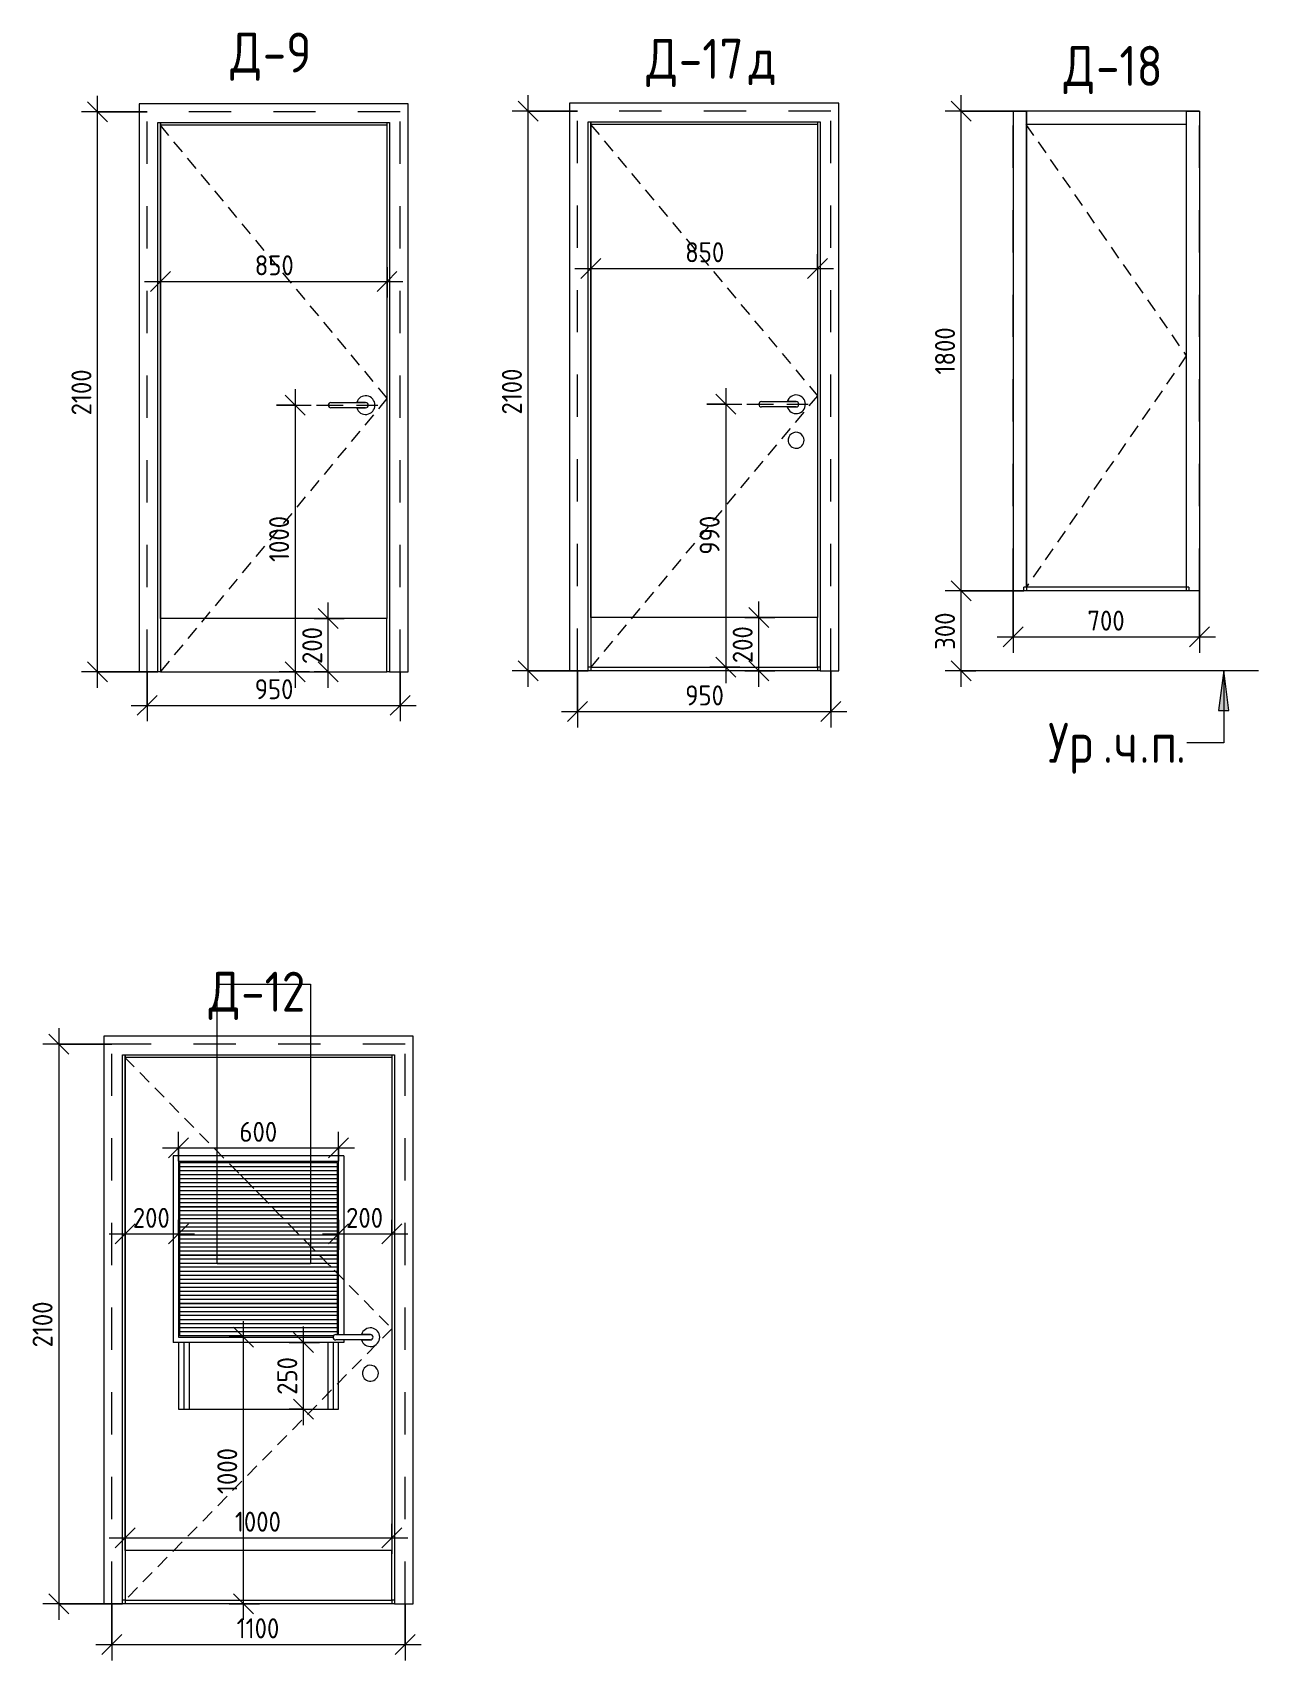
# Model space of a CAD drawing. Header units: millimetres. Extents: x 1724 to 30795, y -433 to 12638.
# Drawn here: x 8458 to 13057, y 6530 to 12637 of the extents above; entities that cross this region are included whole.
import ezdxf

# ---------------------------------------------------------------- set-up
doc = ezdxf.new("R2010")
doc.units = ezdxf.units.MM
for name, pattern in [('200_ШТРИХ__ш1_п0_6_', [80, 50, -30]), ('ADSK_Штрих_ш2 п1', [150, 100, -50]), ('Штрих', [317.5, 158.75, -158.75])]:
    doc.linetypes.add(name, pattern=pattern)
for name, color, linetype, lineweight in [('A-ANNO-DIMS', 7, 'Continuous', 9), ('A-ANNO-DIMS-50', 7, 'Continuous', 9), ('A-DETL', 7, 'Continuous', 9), ('A-DETL-1', 7, 'ADSK_Штрих_ш2 п1', 9), ('A-DOOR', 7, 'Continuous', 9), ('A-DOOR-1', 7, 'Штрих', 9), ('A-DOOR-2', 7, '200_ШТРИХ__ш1_п0_6_', 9), ('A-DOOR-FRAM', 7, 'Continuous', 9), ('G-ANNO-TEXT', 7, 'Continuous', 9)]:
    doc.layers.add(name, color=color, linetype=linetype, lineweight=lineweight)
doc.layers.add('A-DOOR-GLAZ', color=7, linetype='Continuous', lineweight=9, true_color=0x8080ff)
doc.styles.add('GOST Common_1', font='GOST_Common.ttf', dxfattribs={"width": 0.9, "height": 150})
doc.styles.add('ISOCPEUR_1', font='isocpeur.ttf', dxfattribs={"width": 0.9, "height": 75})
doc.dimstyles.new('ISO-1_5', dxfattribs={"dimscale": 304.8, "dimtxt": 74.698588, "dimasz": 0.246063, "dimexe": 0.19685, "dimexo": 0, "dimgap": 0, "dimtad": 1, "dimdec": 0, "dimrnd": 10, "dimzin": 0, "dimdsep": 46, "dimtxsty": 'ISOCPEUR_1', "dimblk1": 'OBLIQUE', "dimblk2": 'OBLIQUE', "dimsah": 1, "dimcen": 0.09, "dimdle": 0.19685, "dimazin": 0, "dimtfac": 1, "dimtdec": 4, "dimtix": 1, "dimtmove": 0, "dimatfit": 3, "dimfxl": 1, "dimtvp": 1, "dimtolj": 1, "dimtzin": 0, "dimarcsym": 2})

# ---------------------------------------------------------------- blocks, each defined once
blk = doc.blocks.new('Family - ___-31886270-_Двери_ 1 этаж 12-23')
at = {"layer": 'A-DOOR'}
for p, q in [((763.7, 12292.5), (163.7, 12292.5)), ((163.7, 10556.5), (163.7, 12292.5)), ((763.7, 12292.5), (763.7, 10556.5)), ((763.7, 10556.5), (163.7, 10556.5))]:
    blk.add_line(p, q, dxfattribs=at)
at = {"layer": 'A-DOOR-1'}
for p, q in [((813.7, 12342.5), (113.7, 12342.5)), ((113.7, 10542.5), (113.7, 12342.5)), ((813.7, 12342.5), (113.7, 12342.5)), ((113.7, 10542.5), (113.7, 12342.5)), ((813.7, 10542.5), (813.7, 12342.5)), ((813.7, 10542.5), (813.7, 12342.5))]:
    blk.add_line(p, q, dxfattribs=at)
at = {"layer": 'A-DOOR-2'}
for p, q in [((162.4, 12292.5), (763.7, 11424.5)), ((763.7, 11424.5), (163.7, 10556.5))]:
    blk.add_line(p, q, dxfattribs=at)
at = {"layer": 'A-DOOR-FRAM'}
for p, q in [((113.7, 12342.5), (163.7, 12342.5)), ((113.7, 12342.5), (113.7, 10542.5)), ((163.7, 12292.5), (163.7, 12342.5)), ((763.7, 12342.5), (163.7, 12342.5)), ((163.7, 12342.5), (163.7, 10542.5)), ((763.7, 12342.5), (763.7, 12292.5)), ((763.7, 12342.5), (813.7, 12342.5)), ((763.7, 12342.5), (763.7, 10542.5)), ((813.7, 12342.5), (813.7, 10542.5)), ((763.7, 12292.5), (163.7, 12292.5)), ((163.7, 10542.5), (113.7, 10542.5)), ((153.7, 10542.5), (153.7, 10556.5)), ((773.7, 10556.5), (153.7, 10556.5)), ((773.7, 10542.5), (153.7, 10542.5)), ((813.7, 10542.5), (763.7, 10542.5)), ((773.7, 10556.5), (773.7, 10542.5))]:
    blk.add_line(p, q, dxfattribs=at)
blk = doc.blocks.new('Family - ___-32116452-_Двери_ 1 этаж 12-23')
at = {"layer": 'A-DOOR'}
for p, q in [((-2216.9, 8792.5), (-3216.9, 8792.5)), ((-3216.9, 6942.5), (-3216.9, 8792.5)), ((-2216.9, 8792.5), (-2216.9, 6942.5)), ((-2396.9, 8422.5), (-3036.9, 8422.5)), ((-3036.9, 8422.5), (-3036.9, 7722.5)), ((-3016.9, 8402.5), (-3016.9, 7742.5)), ((-3016.9, 8402.5), (-2416.9, 8402.5)), ((-3011.9, 8397.5), (-2421.9, 8397.5)), ((-3011.9, 7747.5), (-3011.9, 8397.5)), ((-3011.9, 8383.3), (-2421.9, 8383.3)), ((-2421.9, 8381.9), (-3011.9, 8381.9)), ((-2421.9, 8367.3), (-3011.9, 8367.3)), ((-2814.4, 8381.9), (-2800, 8367.3)), ((-2421.9, 8397.5), (-2421.9, 7752.5)), ((-2416.9, 7752.5), (-2416.9, 8402.5)), ((-2396.9, 8422.5), (-2396.9, 7752.5)), ((-3011.9, 8353.1), (-2421.9, 8353.1)), ((-2421.9, 8351.7), (-3011.9, 8351.7)), ((-2421.9, 8337.1), (-3011.9, 8337.1)), ((-3011.9, 8322.9), (-2421.9, 8322.9)), ((-2421.9, 8321.5), (-3011.9, 8321.5)), ((-2421.9, 8306.8), (-3011.9, 8306.8)), ((-2784.7, 8351.7), (-2770.3, 8337.1)), ((-2755, 8321.5), (-2740.6, 8306.8)), ((-3011.9, 8292.7), (-2421.9, 8292.7)), ((-2421.9, 8291.3), (-3011.9, 8291.3)), ((-2421.9, 8276.6), (-3011.9, 8276.6)), ((-3011.9, 8262.5), (-2421.9, 8262.5)), ((-2421.9, 8261.1), (-3011.9, 8261.1)), ((-2421.9, 8246.4), (-3011.9, 8246.4)), ((-2725.3, 8291.3), (-2710.9, 8276.6)), ((-2695.5, 8261.1), (-2681.1, 8246.4)), ((-3011.9, 8232.3), (-2421.9, 8232.3)), ((-2421.9, 8230.9), (-3011.9, 8230.9)), ((-2421.9, 8216.2), (-3011.9, 8216.2)), ((-3011.9, 8202.1), (-2421.9, 8202.1)), ((-2421.9, 8200.7), (-3011.9, 8200.7)), ((-2421.9, 8186), (-3011.9, 8186)), ((-2665.8, 8230.9), (-2651.4, 8216.2)), ((-2636.1, 8200.7), (-2621.7, 8186)), ((-3011.9, 8171.9), (-2421.9, 8171.9)), ((-2421.9, 8170.4), (-3011.9, 8170.4)), ((-2421.9, 8155.8), (-3011.9, 8155.8)), ((-3011.9, 8141.6), (-2421.9, 8141.6)), ((-2421.9, 8140.2), (-3011.9, 8140.2)), ((-2421.9, 8125.6), (-3011.9, 8125.6)), ((-2606.4, 8170.4), (-2592, 8155.8)), ((-2576.7, 8140.2), (-2562.3, 8125.6)), ((-3011.9, 8111.4), (-2421.9, 8111.4)), ((-2421.9, 8110), (-3011.9, 8110)), ((-2421.9, 8095.4), (-3011.9, 8095.4)), ((-3011.9, 8081.2), (-2421.9, 8081.2)), ((-2421.9, 8079.8), (-3011.9, 8079.8)), ((-2421.9, 8065.2), (-3011.9, 8065.2)), ((-2547, 8110), (-2532.5, 8095.4)), ((-2517.2, 8079.8), (-2502.8, 8065.2)), ((-3011.9, 8051), (-2421.9, 8051)), ((-2421.9, 8049.6), (-3011.9, 8049.6)), ((-2421.9, 8034.9), (-3011.9, 8034.9)), ((-3011.9, 8020.8), (-2421.9, 8020.8)), ((-2421.9, 8019.4), (-3011.9, 8019.4)), ((-2421.9, 8004.7), (-3011.9, 8004.7)), ((-2487.5, 8049.6), (-2473.1, 8034.9)), ((-2457.8, 8019.4), (-2443.4, 8004.7)), ((-3011.9, 7990.6), (-2421.9, 7990.6)), ((-2421.9, 7989.2), (-3011.9, 7989.2)), ((-2421.9, 7974.5), (-3011.9, 7974.5)), ((-3011.9, 7960.4), (-2421.9, 7960.4)), ((-2421.9, 7959), (-3011.9, 7959)), ((-2421.9, 7944.3), (-3011.9, 7944.3)), ((-2428.1, 7989.2), (-2421.9, 7982.9)), ((-3011.9, 7930.2), (-2421.9, 7930.2)), ((-2421.9, 7928.7), (-3011.9, 7928.7)), ((-2421.9, 7914.1), (-3011.9, 7914.1)), ((-3011.9, 7900), (-2421.9, 7900)), ((-2421.9, 7898.5), (-3011.9, 7898.5)), ((-2421.9, 7883.9), (-3011.9, 7883.9)), ((-3011.9, 7869.7), (-2421.9, 7869.7)), ((-2421.9, 7868.3), (-3011.9, 7868.3)), ((-2421.9, 7853.7), (-3011.9, 7853.7)), ((-3011.9, 7839.5), (-2421.9, 7839.5)), ((-2421.9, 7838.1), (-3011.9, 7838.1)), ((-2421.9, 7823.5), (-3011.9, 7823.5)), ((-3011.9, 7809.3), (-2421.9, 7809.3)), ((-2421.9, 7807.9), (-3011.9, 7807.9)), ((-2421.9, 7793.2), (-3011.9, 7793.2)), ((-3011.9, 7779.1), (-2421.9, 7779.1)), ((-2421.9, 7777.7), (-3011.9, 7777.7)), ((-2421.9, 7763), (-3011.9, 7763)), ((-2396.9, 7722.5), (-3036.9, 7722.5)), ((-3016.9, 7742.5), (-2436.9, 7742.5)), ((-3011.9, 7748.9), (-2434.5, 7748.9)), ((-2435.6, 7747.5), (-3011.9, 7747.5)), ((-2426.9, 7752.5), (-2296.9, 7752.5)), ((-2296.9, 7732.5), (-2426.9, 7732.5)), ((-2396.9, 7732.5), (-2396.9, 7722.5)), ((-2296.9, 7752.5), (-2330.4, 7752.5)), ((-2330.4, 7732.5), (-2296.9, 7732.5)), ((-2216.9, 6942.5), (-3216.9, 6942.5)), ((-3216.9, 6942.5), (-3216.9, 6756.5)), ((-2216.9, 6756.5), (-2216.9, 6942.5)), ((-3216.9, 6756.5), (-2216.9, 6756.5))]:
    blk.add_line(p, q, dxfattribs=at)
for centre, radius, start, end in [((-2296.9, 7742.5), 35, 0, 163.39845), ((-2426.9, 7742.5), 10, 90, 270), ((-2296.9, 7742.5), 35, 196.60155, 0), ((-2296.9, 7742.5), 10, 270, 90), ((-2296.9, 7742.5), 10, 270, 90), ((-2296.9, 7607.5), 30, 0, 188.16992), ((-2296.9, 7607.5), 30, 188.16992, 0)]:
    blk.add_arc(centre, radius, start, end, dxfattribs=at)
at = {"layer": 'A-DOOR-1'}
for p, q in [((-2166.9, 8842.5), (-3266.9, 8842.5)), ((-3266.9, 6742.5), (-3266.9, 8842.5)), ((-2166.9, 8842.5), (-3266.9, 8842.5)), ((-3266.9, 6742.5), (-3266.9, 8842.5)), ((-2166.9, 6742.5), (-2166.9, 8842.5)), ((-2166.9, 6742.5), (-2166.9, 8842.5))]:
    blk.add_line(p, q, dxfattribs=at)
at = {"layer": 'A-DOOR-2'}
for p, q in [((-3218.3, 8792.5), (-2216.9, 7774.5)), ((-2216.9, 7774.5), (-2270.3, 7720.1)), ((-2274.1, 7716.3), (-3216.9, 6756.5))]:
    blk.add_line(p, q, dxfattribs=at)
at = {"layer": 'A-DOOR-FRAM'}
for p, q in [((-2136.9, 8872.5), (-3296.9, 8872.5)), ((-3296.9, 8872.5), (-3296.9, 6742.5)), ((-2136.9, 6742.5), (-2136.9, 8872.5)), ((-3226.9, 6742.5), (-3226.9, 8802.5)), ((-3226.9, 8802.5), (-2206.9, 8802.5)), ((-3216.9, 8792.5), (-3216.9, 8802.5)), ((-3216.9, 8802.5), (-3216.9, 6942.5)), ((-2216.9, 8802.5), (-2216.9, 8792.5)), ((-2216.9, 8802.5), (-2216.9, 6942.5)), ((-2206.9, 8802.5), (-2206.9, 6742.5)), ((-2216.9, 8792.5), (-3216.9, 8792.5)), ((-3296.9, 6742.5), (-3226.9, 6742.5)), ((-3216.9, 6756.5), (-3226.9, 6756.5)), ((-3216.9, 6742.5), (-3226.9, 6742.5)), ((-2206.9, 6742.5), (-3226.9, 6742.5)), ((-3216.9, 6756.5), (-3216.9, 6742.5)), ((-2216.9, 6756.5), (-2216.9, 6742.5)), ((-2206.9, 6756.5), (-2216.9, 6756.5)), ((-2206.9, 6742.5), (-2216.9, 6742.5)), ((-2206.9, 6742.5), (-2136.9, 6742.5))]:
    blk.add_line(p, q, dxfattribs=at)
at = {"layer": 'A-DOOR-GLAZ'}
for p, q in [((-2871.9, 8017.5), (-2871.9, 9067.5)), ((-2871.9, 9067.5), (-2521.9, 9067.5)), ((-2521.9, 9067.5), (-2521.9, 8017.5)), ((-2521.9, 8017.5), (-2871.9, 8017.5))]:
    blk.add_line(p, q, dxfattribs=at)
blk = doc.blocks.new('Family - ___-32274664-_Двери_ 1 этаж 12-23')
at = {"layer": 'A-DOOR'}
for p, q in [((-2234.7, 12289.3), (-3084.7, 12289.3)), ((-3084.7, 10439.3), (-3084.7, 12289.3)), ((-2234.7, 12289.3), (-2234.7, 10439.3)), ((-2444.7, 11249.3), (-2314.7, 11249.3)), ((-2314.7, 11249.3), (-2348.2, 11249.3)), ((-2314.7, 11229.3), (-2444.7, 11229.3)), ((-2348.2, 11229.3), (-2314.7, 11229.3)), ((-2234.7, 10439.3), (-3084.7, 10439.3)), ((-3084.7, 10439.3), (-3084.7, 10239.3)), ((-2234.7, 10239.3), (-2234.7, 10439.3)), ((-3084.7, 10239.3), (-2234.7, 10239.3))]:
    blk.add_line(p, q, dxfattribs=at)
for centre, radius, start, end in [((-2444.7, 11239.3), 10, 90, 270), ((-2314.7, 11239.3), 35, 0, 163.39845), ((-2314.7, 11239.3), 35, 196.60155, 0), ((-2314.7, 11239.3), 10, 270, 90), ((-2314.7, 11239.3), 10, 270, 90)]:
    blk.add_arc(centre, radius, start, end, dxfattribs=at)
at = {"layer": 'A-DOOR-1'}
for p, q in [((-2184.7, 12339.3), (-3134.7, 12339.3)), ((-3134.7, 10239.3), (-3134.7, 12339.3)), ((-2184.7, 12339.3), (-3134.7, 12339.3)), ((-3134.7, 10239.3), (-3134.7, 12339.3)), ((-2184.7, 10239.3), (-2184.7, 12339.3)), ((-2184.7, 10239.3), (-2184.7, 12339.3))]:
    blk.add_line(p, q, dxfattribs=at)
at = {"layer": 'A-DOOR-2'}
for p, q in [((-3086.1, 12289.3), (-2234.7, 11264.3)), ((-2234.7, 11264.3), (-3084.7, 10239.3))]:
    blk.add_line(p, q, dxfattribs=at)
at = {"layer": 'A-DOOR-FRAM'}
for p, q in [((-2154.7, 12369.3), (-3164.7, 12369.3)), ((-3164.7, 12369.3), (-3164.7, 10239.3)), ((-2154.7, 10239.3), (-2154.7, 12369.3)), ((-3094.7, 10239.3), (-3094.7, 12299.3)), ((-3094.7, 12299.3), (-2224.7, 12299.3)), ((-3084.7, 12289.3), (-3084.7, 12299.3)), ((-3084.7, 12299.3), (-3084.7, 10439.3)), ((-2234.7, 12289.3), (-3084.7, 12289.3)), ((-2234.7, 12299.3), (-2234.7, 12289.3)), ((-2234.7, 12299.3), (-2234.7, 10439.3)), ((-2224.7, 12299.3), (-2224.7, 10239.3)), ((-3164.7, 10239.3), (-3094.7, 10239.3)), ((-3084.7, 10239.3), (-3094.7, 10239.3)), ((-2224.7, 10239.3), (-2234.7, 10239.3)), ((-2224.7, 10239.3), (-2154.7, 10239.3))]:
    blk.add_line(p, q, dxfattribs=at)
blk = doc.blocks.new('Family - ___-32274672-_Двери_ 1 этаж 12-23')
at = {"layer": 'A-DOOR'}
for p, q in [((-619.9, 12292.5), (-1469.9, 12292.5)), ((-1469.9, 10442.5), (-1469.9, 12292.5)), ((-619.9, 12292.5), (-619.9, 10442.5)), ((-829.9, 11252.5), (-699.9, 11252.5)), ((-699.9, 11252.5), (-733.4, 11252.5)), ((-699.9, 11232.5), (-829.9, 11232.5)), ((-733.4, 11232.5), (-699.9, 11232.5)), ((-619.9, 10442.5), (-1469.9, 10442.5)), ((-1469.9, 10442.5), (-1469.9, 10256.5)), ((-619.9, 10256.5), (-619.9, 10442.5)), ((-1469.9, 10256.5), (-619.9, 10256.5))]:
    blk.add_line(p, q, dxfattribs=at)
for centre, radius, start, end in [((-829.9, 11242.5), 10, 90, 270), ((-699.9, 11242.5), 35, 0, 163.39845), ((-699.9, 11242.5), 35, 196.60155, 0), ((-699.9, 11242.5), 10, 270, 90), ((-699.9, 11242.5), 10, 270, 90), ((-699.9, 11107.5), 30, 0, 188.16992), ((-699.9, 11107.5), 30, 188.16992, 0)]:
    blk.add_arc(centre, radius, start, end, dxfattribs=at)
at = {"layer": 'A-DOOR-1'}
for p, q in [((-569.9, 12342.5), (-1519.9, 12342.5)), ((-1519.9, 10242.5), (-1519.9, 12342.5)), ((-569.9, 12342.5), (-1519.9, 12342.5)), ((-1519.9, 10242.5), (-1519.9, 12342.5)), ((-569.9, 10242.5), (-569.9, 12342.5)), ((-569.9, 10242.5), (-569.9, 12342.5))]:
    blk.add_line(p, q, dxfattribs=at)
at = {"layer": 'A-DOOR-2'}
for p, q in [((-1471.3, 12292.5), (-619.9, 11274.5)), ((-619.9, 11274.5), (-1469.9, 10256.5))]:
    blk.add_line(p, q, dxfattribs=at)
at = {"layer": 'A-DOOR-FRAM'}
for p, q in [((-539.9, 12372.5), (-1549.9, 12372.5)), ((-1549.9, 12372.5), (-1549.9, 10242.5)), ((-539.9, 10242.5), (-539.9, 12372.5)), ((-1479.9, 10242.5), (-1479.9, 12302.5)), ((-1479.9, 12302.5), (-609.9, 12302.5)), ((-1469.9, 12292.5), (-1469.9, 12302.5)), ((-1469.9, 12302.5), (-1469.9, 10442.5)), ((-619.9, 12292.5), (-1469.9, 12292.5)), ((-619.9, 12302.5), (-619.9, 12292.5)), ((-619.9, 12302.5), (-619.9, 10442.5)), ((-609.9, 12302.5), (-609.9, 10242.5)), ((-1549.9, 10242.5), (-1479.9, 10242.5)), ((-1469.9, 10256.5), (-1479.9, 10256.5)), ((-1469.9, 10242.5), (-1479.9, 10242.5)), ((-609.9, 10242.5), (-1479.9, 10242.5)), ((-1469.9, 10256.5), (-1469.9, 10242.5)), ((-619.9, 10256.5), (-619.9, 10242.5)), ((-609.9, 10256.5), (-619.9, 10256.5)), ((-609.9, 10242.5), (-619.9, 10242.5)), ((-609.9, 10242.5), (-539.9, 10242.5))]:
    blk.add_line(p, q, dxfattribs=at)
blk = doc.blocks.new('DIMBLOCK17-_Двери_ 1 этаж 12-23')
at = {"layer": 'A-ANNO-DIMS-50'}
for p, q in [((12136.3, 10542.5), (12136.3, 10310.5)), ((12136.3, 10370.5), (12136.3, 10542.5)), ((12836.3, 10542.5), (12836.3, 10310.5)), ((12836.3, 10370.5), (12836.3, 10542.5)), ((12076.3, 10370.5), (12896.3, 10370.5))]:
    blk.add_line(p, q, dxfattribs=at)
at = {"layer": 'A-ANNO-DIMS-50', "lineweight": 20}
for p, q in [((12136.3, 10370.5), (12173.8, 10408)), ((12836.3, 10370.5), (12873.8, 10408)), ((12136.3, 10370.5), (12098.8, 10333)), ((12836.3, 10370.5), (12798.8, 10333))]:
    blk.add_line(p, q, dxfattribs=at)
at = {"layer": 'A-ANNO-DIMS-50', "color": 0, "insert": (12415.2, 10468.5), "char_height": 75, "width": 170.658, "attachment_point": 1, "line_spacing_factor": 1.149209, "style": 'ISOCPEUR_1'}
blk.add_mtext('700', dxfattribs=at)
blk = doc.blocks.new('_Oblique')
at = {"color": 0, "linetype": 'ByBlock', "lineweight": -2}
blk.add_line((-0.5, -0.5), (0.5, 0.5), dxfattribs=at)
blk = doc.blocks.new('DIMBLOCK18-_Двери_ 1 этаж 12-23')
at = {"layer": 'A-ANNO-DIMS-50', "lineweight": 20}
for p, q in [((11941.7, 10542.5), (11904.2, 10580)), ((11941.7, 10542.5), (11979.2, 10505)), ((11941.7, 10242.5), (11904.2, 10280)), ((11941.7, 10242.5), (11979.2, 10205))]:
    blk.add_line(p, q, dxfattribs=at)
at = {"layer": 'A-ANNO-DIMS-50'}
for p, q in [((12176.3, 10542.5), (11881.7, 10542.5)), ((11941.7, 10182.5), (11941.7, 10542.5)), ((11941.7, 10542.5), (12176.3, 10542.5)), ((11996.8, 10242.5), (11881.7, 10242.5)), ((11941.7, 10242.5), (11996.8, 10242.5))]:
    blk.add_line(p, q, dxfattribs=at)
at = {"layer": 'A-ANNO-DIMS-50', "color": 0, "insert": (11843.7, 10321.4), "char_height": 75, "width": 170.658, "attachment_point": 1, "rotation": 90, "line_spacing_factor": 1.149209, "style": 'ISOCPEUR_1'}
blk.add_mtext('300', dxfattribs=at)
blk = doc.blocks.new('DIMBLOCK19-_Двери_ 1 этаж 12-23')
at = {"layer": 'A-ANNO-DIMS-50'}
for p, q in [((11941.7, 10542.5), (11941.7, 12402.5)), ((12136.3, 12342.5), (11881.7, 12342.5)), ((11941.7, 12342.5), (12136.3, 12342.5)), ((12176.3, 10542.5), (11881.7, 10542.5)), ((11941.7, 10542.5), (12176.3, 10542.5))]:
    blk.add_line(p, q, dxfattribs=at)
at = {"layer": 'A-ANNO-DIMS-50', "lineweight": 20}
for p, q in [((11941.7, 12342.5), (11904.2, 12380)), ((11941.7, 12342.5), (11979.2, 12305)), ((11941.7, 10542.5), (11904.2, 10580)), ((11941.7, 10542.5), (11979.2, 10505))]:
    blk.add_line(p, q, dxfattribs=at)
at = {"layer": 'A-ANNO-DIMS-50', "color": 0, "insert": (11843.7, 11354.1), "char_height": 75, "width": 212.029, "attachment_point": 1, "rotation": 90, "line_spacing_factor": 1.149209, "style": 'ISOCPEUR_1'}
blk.add_mtext('1800', dxfattribs=at)
blk = doc.blocks.new('DIMBLOCK27-_Двери_ 1 этаж 12-23')
at = {"layer": 'A-ANNO-DIMS-50', "lineweight": 20}
for p, q in [((9249.1, 7742.5), (9211.6, 7780)), ((9249.1, 7742.5), (9286.6, 7705)), ((9249.1, 6742.5), (9211.6, 6780)), ((9249.1, 6742.5), (9286.6, 6705))]:
    blk.add_line(p, q, dxfattribs=at)
at = {"layer": 'A-ANNO-DIMS-50'}
for p, q in [((9249.1, 6682.5), (9249.1, 7802.5)), ((9196, 7742.5), (9309.1, 7742.5)), ((9249.1, 7742.5), (9196, 7742.5)), ((9196, 6742.5), (9309.1, 6742.5)), ((9249.1, 6742.5), (9196, 6742.5))]:
    blk.add_line(p, q, dxfattribs=at)
at = {"layer": 'A-ANNO-DIMS-50', "color": 0, "insert": (9151.1, 7154.1), "char_height": 75, "width": 212.029, "attachment_point": 1, "rotation": 90, "line_spacing_factor": 1.149209, "style": 'ISOCPEUR_1'}
blk.add_mtext('1000', dxfattribs=at)
blk = doc.blocks.new('DIMBLOCK28-_Двери_ 1 этаж 12-23')
at = {"layer": 'A-ANNO-DIMS-50'}
for p, q in [((8745.6, 8129.8), (9065.6, 8129.8)), ((8805.6, 8182.9), (8805.6, 8069.8)), ((8805.6, 8129.8), (8805.6, 8182.9)), ((9005.6, 8182.9), (9005.6, 8069.8)), ((9005.6, 8129.8), (9005.6, 8182.9))]:
    blk.add_line(p, q, dxfattribs=at)
at = {"layer": 'A-ANNO-DIMS-50', "lineweight": 20}
for p, q in [((8805.6, 8129.8), (8768.1, 8092.3)), ((8805.6, 8129.8), (8843.1, 8167.3)), ((9005.6, 8129.8), (8968.1, 8092.3)), ((9005.6, 8129.8), (9043.1, 8167.3))]:
    blk.add_line(p, q, dxfattribs=at)
at = {"layer": 'A-ANNO-DIMS-50', "color": 0, "insert": (8834.5, 8227.8), "char_height": 75, "width": 170.658, "attachment_point": 1, "line_spacing_factor": 1.149209, "style": 'ISOCPEUR_1'}
blk.add_mtext('200', dxfattribs=at)
blk = doc.blocks.new('DIMBLOCK29-_Двери_ 1 этаж 12-23')
at = {"layer": 'A-ANNO-DIMS-50'}
for p, q in [((9545.6, 8129.8), (9865.6, 8129.8)), ((9605.6, 8182.9), (9605.6, 8069.8)), ((9605.6, 8129.8), (9605.6, 8182.9)), ((9805.6, 8182.9), (9805.6, 8069.8)), ((9805.6, 8129.8), (9805.6, 8182.9))]:
    blk.add_line(p, q, dxfattribs=at)
at = {"layer": 'A-ANNO-DIMS-50', "lineweight": 20}
for p, q in [((9605.6, 8129.8), (9568.1, 8092.3)), ((9605.6, 8129.8), (9643.1, 8167.3)), ((9805.6, 8129.8), (9768.1, 8092.3)), ((9805.6, 8129.8), (9843.1, 8167.3))]:
    blk.add_line(p, q, dxfattribs=at)
at = {"layer": 'A-ANNO-DIMS-50', "color": 0, "insert": (9634.5, 8227.8), "char_height": 75, "width": 170.658, "attachment_point": 1, "line_spacing_factor": 1.149209, "style": 'ISOCPEUR_1'}
blk.add_mtext('200', dxfattribs=at)
blk = doc.blocks.new('DIMBLOCK30-_Двери_ 1 этаж 12-23')
at = {"layer": 'A-ANNO-DIMS-50'}
for p, q in [((9005.6, 8402.5), (9005.6, 8512.5)), ((9605.6, 8402.5), (9605.6, 8512.5)), ((8945.6, 8452.5), (9665.6, 8452.5)), ((9005.6, 8452.5), (9005.6, 8402.5)), ((9605.6, 8452.5), (9605.6, 8402.5))]:
    blk.add_line(p, q, dxfattribs=at)
at = {"layer": 'A-ANNO-DIMS-50', "lineweight": 20}
for p, q in [((9005.6, 8452.5), (9043.1, 8490)), ((9605.6, 8452.5), (9643.1, 8490)), ((9005.6, 8452.5), (8968.1, 8415)), ((9605.6, 8452.5), (9568.1, 8415))]:
    blk.add_line(p, q, dxfattribs=at)
at = {"layer": 'A-ANNO-DIMS-50', "color": 0, "insert": (9234.5, 8550.5), "char_height": 75, "width": 170.658, "attachment_point": 1, "line_spacing_factor": 1.149209, "style": 'ISOCPEUR_1'}
blk.add_mtext('600', dxfattribs=at)
blk = doc.blocks.new('DIMBLOCK31-_Двери_ 1 этаж 12-23')
at = {"layer": 'A-ANNO-DIMS-50', "lineweight": 20}
for p, q in [((9474.1, 7722.5), (9436.6, 7760)), ((9474.1, 7722.5), (9511.6, 7685)), ((9474.1, 7472.5), (9436.6, 7510)), ((9474.1, 7472.5), (9511.6, 7435))]:
    blk.add_line(p, q, dxfattribs=at)
at = {"layer": 'A-ANNO-DIMS-50'}
for p, q in [((9474.1, 7412.5), (9474.1, 7782.5)), ((9421.1, 7722.5), (9534.1, 7722.5)), ((9474.1, 7722.5), (9421.1, 7722.5)), ((9421.1, 7472.5), (9534.1, 7472.5)), ((9474.1, 7472.5), (9421.1, 7472.5))]:
    blk.add_line(p, q, dxfattribs=at)
at = {"layer": 'A-ANNO-DIMS-50', "color": 0, "insert": (9376.2, 7526.4), "char_height": 75, "width": 170.658, "attachment_point": 1, "rotation": 90, "line_spacing_factor": 1.149209, "style": 'ISOCPEUR_1'}
blk.add_mtext('250', dxfattribs=at)
blk = doc.blocks.new('DIMBLOCK32-_Двери_ 1 этаж 12-23')
at = {"layer": 'A-ANNO-DIMS-50', "lineweight": 20}
for p, q in [((8556.3, 8842.5), (8518.8, 8880)), ((8556.3, 8842.5), (8593.8, 8805)), ((8556.3, 6742.5), (8518.8, 6780)), ((8556.3, 6742.5), (8593.8, 6705))]:
    blk.add_line(p, q, dxfattribs=at)
at = {"layer": 'A-ANNO-DIMS-50'}
for p, q in [((8556.3, 8902.5), (8556.3, 6682.5)), ((8755.6, 8842.5), (8496.3, 8842.5)), ((8556.3, 8842.5), (8755.6, 8842.5)), ((8795.6, 6742.5), (8496.3, 6742.5)), ((8556.3, 6742.5), (8795.6, 6742.5))]:
    blk.add_line(p, q, dxfattribs=at)
at = {"layer": 'A-ANNO-DIMS-50', "color": 0, "insert": (8458.3, 7704.1), "char_height": 75, "width": 212.029, "attachment_point": 1, "rotation": 90, "line_spacing_factor": 1.149209, "style": 'ISOCPEUR_1'}
blk.add_mtext('2100', dxfattribs=at)
blk = doc.blocks.new('DIMBLOCK33-_Двери_ 1 этаж 12-23')
at = {"layer": 'A-ANNO-DIMS-50'}
for p, q in [((8755.6, 6742.5), (8755.6, 6529.8)), ((8755.6, 6589.8), (8755.6, 6742.5)), ((9855.6, 6742.5), (9855.6, 6529.8)), ((9855.6, 6589.8), (9855.6, 6742.5)), ((8695.6, 6589.8), (9915.6, 6589.8))]:
    blk.add_line(p, q, dxfattribs=at)
at = {"layer": 'A-ANNO-DIMS-50', "lineweight": 20}
for p, q in [((8755.6, 6589.8), (8793.1, 6627.3)), ((9855.6, 6589.8), (9893.1, 6627.3)), ((8755.6, 6589.8), (8718.1, 6552.3)), ((9855.6, 6589.8), (9818.1, 6552.3))]:
    blk.add_line(p, q, dxfattribs=at)
at = {"layer": 'A-ANNO-DIMS-50', "color": 0, "insert": (9223.8, 6687.8), "char_height": 75, "width": 196.515, "attachment_point": 1, "line_spacing_factor": 1.149209, "style": 'ISOCPEUR_1'}
blk.add_mtext('1100', dxfattribs=at)
blk = doc.blocks.new('DIMBLOCK44-_Двери_ 1 этаж 12-23')
at = {"layer": 'A-ANNO-DIMS-50', "lineweight": 20}
for p, q in [((9567.8, 10439.3), (9530.3, 10476.8)), ((9567.8, 10439.3), (9605.3, 10401.8)), ((9567.8, 10239.3), (9530.3, 10276.8)), ((9567.8, 10239.3), (9605.3, 10201.8))]:
    blk.add_line(p, q, dxfattribs=at)
at = {"layer": 'A-ANNO-DIMS-50'}
for p, q in [((9567.8, 10179.3), (9567.8, 10499.3)), ((9514.8, 10439.3), (9627.8, 10439.3)), ((9567.8, 10439.3), (9514.8, 10439.3)), ((9514.8, 10239.3), (9627.8, 10239.3)), ((9567.8, 10239.3), (9514.8, 10239.3))]:
    blk.add_line(p, q, dxfattribs=at)
at = {"layer": 'A-ANNO-DIMS-50', "color": 0, "insert": (9469.8, 10268.2), "char_height": 75, "width": 170.658, "attachment_point": 1, "rotation": 90, "line_spacing_factor": 1.149209, "style": 'ISOCPEUR_1'}
blk.add_mtext('200', dxfattribs=at)
blk = doc.blocks.new('DIMBLOCK45-_Двери_ 1 этаж 12-23')
at = {"layer": 'A-ANNO-DIMS-50'}
for p, q in [((8887.9, 10239.3), (8887.9, 10053.1)), ((8887.9, 10113.1), (8887.9, 10239.3)), ((9837.9, 10239.3), (9837.9, 10053.1)), ((9837.9, 10113.1), (9837.9, 10239.3)), ((8827.9, 10113.1), (9897.9, 10113.1))]:
    blk.add_line(p, q, dxfattribs=at)
at = {"layer": 'A-ANNO-DIMS-50', "lineweight": 20}
for p, q in [((8887.9, 10113.1), (8925.4, 10150.6)), ((9837.9, 10113.1), (9875.4, 10150.6)), ((8887.9, 10113.1), (8850.4, 10075.6)), ((9837.9, 10113.1), (9800.4, 10075.6))]:
    blk.add_line(p, q, dxfattribs=at)
at = {"layer": 'A-ANNO-DIMS-50', "color": 0, "insert": (9291.8, 10211.1), "char_height": 75, "width": 170.658, "attachment_point": 1, "line_spacing_factor": 1.149209, "style": 'ISOCPEUR_1'}
blk.add_mtext('950', dxfattribs=at)
blk = doc.blocks.new('DIMBLOCK46-_Двери_ 1 этаж 12-23')
at = {"layer": 'A-ANNO-DIMS-50'}
for p, q in [((8702.2, 10179.3), (8702.2, 12399.3)), ((8887.9, 12339.3), (8642.2, 12339.3)), ((8702.2, 12339.3), (8887.9, 12339.3)), ((8927.9, 10239.3), (8642.2, 10239.3)), ((8702.2, 10239.3), (8927.9, 10239.3))]:
    blk.add_line(p, q, dxfattribs=at)
at = {"layer": 'A-ANNO-DIMS-50', "lineweight": 20}
for p, q in [((8702.2, 12339.3), (8664.7, 12376.8)), ((8702.2, 12339.3), (8739.7, 12301.8)), ((8702.2, 10239.3), (8664.7, 10276.8)), ((8702.2, 10239.3), (8739.7, 10201.8))]:
    blk.add_line(p, q, dxfattribs=at)
at = {"layer": 'A-ANNO-DIMS-50', "color": 0, "insert": (8604.2, 11201), "char_height": 75, "width": 212.029, "attachment_point": 1, "rotation": 90, "line_spacing_factor": 1.149209, "style": 'ISOCPEUR_1'}
blk.add_mtext('2100', dxfattribs=at)
blk = doc.blocks.new('DIMBLOCK47-_Двери_ 1 этаж 12-23')
at = {"layer": 'A-ANNO-DIMS-50'}
for p, q in [((9443.7, 11299.7), (9443.7, 10179.3)), ((9373, 11239.7), (9503.7, 11239.7)), ((9443.7, 11239.7), (9373, 11239.7)), ((9496.7, 10239.3), (9383.7, 10239.3)), ((9443.7, 10239.3), (9496.7, 10239.3))]:
    blk.add_line(p, q, dxfattribs=at)
at = {"layer": 'A-ANNO-DIMS-50', "lineweight": 20}
for p, q in [((9443.7, 11239.7), (9406.2, 11277.2)), ((9443.7, 11239.7), (9481.2, 11202.2)), ((9443.7, 10239.3), (9406.2, 10276.8)), ((9443.7, 10239.3), (9481.2, 10201.8))]:
    blk.add_line(p, q, dxfattribs=at)
at = {"layer": 'A-ANNO-DIMS-50', "color": 0, "insert": (9345.7, 10651.2), "char_height": 75, "width": 212.029, "attachment_point": 1, "rotation": 90, "line_spacing_factor": 1.149209, "style": 'ISOCPEUR_1'}
blk.add_mtext('1000', dxfattribs=at)
blk = doc.blocks.new('DIMBLOCK48-_Двери_ 1 этаж 12-23')
at = {"layer": 'A-ANNO-DIMS-50', "lineweight": 20}
for p, q in [((11182.6, 10442.5), (11145.1, 10480)), ((11182.6, 10442.5), (11220.1, 10405)), ((11182.6, 10242.5), (11145.1, 10280)), ((11182.6, 10242.5), (11220.1, 10205))]:
    blk.add_line(p, q, dxfattribs=at)
at = {"layer": 'A-ANNO-DIMS-50'}
for p, q in [((11182.6, 10182.5), (11182.6, 10502.5)), ((11129.6, 10442.5), (11242.6, 10442.5)), ((11182.6, 10442.5), (11129.6, 10442.5)), ((11129.6, 10242.5), (11242.6, 10242.5)), ((11182.6, 10242.5), (11129.6, 10242.5))]:
    blk.add_line(p, q, dxfattribs=at)
at = {"layer": 'A-ANNO-DIMS-50', "color": 0, "insert": (11084.6, 10271.4), "char_height": 75, "width": 170.658, "attachment_point": 1, "rotation": 90, "line_spacing_factor": 1.149209, "style": 'ISOCPEUR_1'}
blk.add_mtext('200', dxfattribs=at)
blk = doc.blocks.new('DIMBLOCK49-_Двери_ 1 этаж 12-23')
at = {"layer": 'A-ANNO-DIMS-50'}
for p, q in [((10502.6, 10242.5), (10502.6, 10029.8)), ((10502.6, 10089.8), (10502.6, 10242.5)), ((11452.6, 10242.5), (11452.6, 10029.8)), ((11452.6, 10089.8), (11452.6, 10242.5)), ((10442.6, 10089.8), (11512.6, 10089.8))]:
    blk.add_line(p, q, dxfattribs=at)
at = {"layer": 'A-ANNO-DIMS-50', "lineweight": 20}
for p, q in [((10502.6, 10089.8), (10465.1, 10052.3)), ((10502.6, 10089.8), (10540.1, 10127.3)), ((11452.6, 10089.8), (11415.1, 10052.3)), ((11452.6, 10089.8), (11490.1, 10127.3))]:
    blk.add_line(p, q, dxfattribs=at)
at = {"layer": 'A-ANNO-DIMS-50', "color": 0, "insert": (10906.5, 10187.8), "char_height": 75, "width": 170.658, "attachment_point": 1, "line_spacing_factor": 1.149209, "style": 'ISOCPEUR_1'}
blk.add_mtext('950', dxfattribs=at)
blk = doc.blocks.new('DIMBLOCK50-_Двери_ 1 этаж 12-23')
at = {"layer": 'A-ANNO-DIMS-50'}
for p, q in [((10317, 10182.5), (10317, 12402.5)), ((10502.6, 12342.5), (10257, 12342.5)), ((10317, 12342.5), (10502.6, 12342.5)), ((10542.6, 10242.5), (10257, 10242.5)), ((10317, 10242.5), (10542.6, 10242.5))]:
    blk.add_line(p, q, dxfattribs=at)
at = {"layer": 'A-ANNO-DIMS-50', "lineweight": 20}
for p, q in [((10317, 12342.5), (10279.5, 12380)), ((10317, 12342.5), (10354.5, 12305)), ((10317, 10242.5), (10279.5, 10280)), ((10317, 10242.5), (10354.5, 10205))]:
    blk.add_line(p, q, dxfattribs=at)
at = {"layer": 'A-ANNO-DIMS-50', "color": 0, "insert": (10219, 11204.1), "char_height": 75, "width": 212.029, "attachment_point": 1, "rotation": 90, "line_spacing_factor": 1.149209, "style": 'ISOCPEUR_1'}
blk.add_mtext('2100', dxfattribs=at)
blk = doc.blocks.new('DIMBLOCK51-_Двери_ 1 этаж 12-23')
at = {"layer": 'A-ANNO-DIMS-50'}
for p, q in [((11058.5, 11302.9), (11058.5, 10196.5)), ((10987.8, 11242.9), (11118.5, 11242.9)), ((11058.5, 11242.9), (10987.8, 11242.9)), ((11111.5, 10256.5), (10998.5, 10256.5)), ((11058.5, 10256.5), (11111.5, 10256.5))]:
    blk.add_line(p, q, dxfattribs=at)
at = {"layer": 'A-ANNO-DIMS-50', "lineweight": 20}
for p, q in [((11058.5, 11242.9), (11021, 11280.4)), ((11058.5, 11242.9), (11096, 11205.4)), ((11058.5, 10256.5), (11021, 10294)), ((11058.5, 10256.5), (11096, 10219))]:
    blk.add_line(p, q, dxfattribs=at)
at = {"layer": 'A-ANNO-DIMS-50', "color": 0, "insert": (10960.5, 10678.6), "char_height": 75, "width": 170.658, "attachment_point": 1, "rotation": 90, "line_spacing_factor": 1.149209, "style": 'ISOCPEUR_1'}
blk.add_mtext('990', dxfattribs=at)
blk = doc.blocks.new('DIMBLOCK54-_Двери_ 1 этаж 12-23')
at = {"layer": 'A-ANNO-DIMS-50'}
for p, q in [((8937.9, 11756.6), (8937.9, 11643.5)), ((8937.9, 11703.5), (8937.9, 11756.6)), ((9787.9, 11756.6), (9787.9, 11643.5)), ((9787.9, 11703.5), (9787.9, 11756.6)), ((8877.9, 11703.5), (9847.9, 11703.5))]:
    blk.add_line(p, q, dxfattribs=at)
at = {"layer": 'A-ANNO-DIMS-50', "lineweight": 20}
for p, q in [((8937.9, 11703.5), (8975.4, 11741)), ((9787.9, 11703.5), (9825.4, 11741)), ((8937.9, 11703.5), (8900.4, 11666)), ((9787.9, 11703.5), (9750.4, 11666))]:
    blk.add_line(p, q, dxfattribs=at)
at = {"layer": 'A-ANNO-DIMS-50', "color": 0, "insert": (9291.8, 11801.5), "char_height": 75, "width": 170.658, "attachment_point": 1, "line_spacing_factor": 1.149209, "style": 'ISOCPEUR_1'}
blk.add_mtext('850', dxfattribs=at)
blk = doc.blocks.new('DIMBLOCK57-_Двери_ 1 этаж 12-23')
at = {"layer": 'A-ANNO-DIMS-50'}
for p, q in [((8805.6, 7042.9), (8805.6, 6929.8)), ((8805.6, 6989.8), (8805.6, 7042.9)), ((9805.6, 7042.9), (9805.6, 6929.8)), ((9805.6, 6989.8), (9805.6, 7042.9)), ((8745.6, 6989.8), (9865.6, 6989.8))]:
    blk.add_line(p, q, dxfattribs=at)
at = {"layer": 'A-ANNO-DIMS-50', "lineweight": 20}
for p, q in [((8805.6, 6989.8), (8843.1, 7027.3)), ((9805.6, 6989.8), (9843.1, 7027.3)), ((8805.6, 6989.8), (8768.1, 6952.3)), ((9805.6, 6989.8), (9768.1, 6952.3))]:
    blk.add_line(p, q, dxfattribs=at)
at = {"layer": 'A-ANNO-DIMS-50', "color": 0, "insert": (9217.3, 7087.8), "char_height": 75, "width": 212.029, "attachment_point": 1, "line_spacing_factor": 1.149209, "style": 'ISOCPEUR_1'}
blk.add_mtext('1000', dxfattribs=at)
blk = doc.blocks.new('DIMBLOCK58-_Двери_ 1 этаж 12-23')
at = {"layer": 'A-ANNO-DIMS-50'}
for p, q in [((10552.6, 11805.6), (10552.6, 11692.5)), ((10552.6, 11752.5), (10552.6, 11805.6)), ((11402.6, 11805.6), (11402.6, 11692.5)), ((11402.6, 11752.5), (11402.6, 11805.6)), ((10492.6, 11752.5), (11462.6, 11752.5))]:
    blk.add_line(p, q, dxfattribs=at)
at = {"layer": 'A-ANNO-DIMS-50', "lineweight": 20}
for p, q in [((10552.6, 11752.5), (10590.1, 11790)), ((11402.6, 11752.5), (11440.1, 11790)), ((10552.6, 11752.5), (10515.1, 11715)), ((11402.6, 11752.5), (11365.1, 11715))]:
    blk.add_line(p, q, dxfattribs=at)
at = {"layer": 'A-ANNO-DIMS-50', "color": 0, "insert": (10906.5, 11850.5), "char_height": 75, "width": 170.658, "attachment_point": 1, "line_spacing_factor": 1.149209, "style": 'ISOCPEUR_1'}
blk.add_mtext('850', dxfattribs=at)

msp = doc.modelspace()

# ---------------------------------------------------------------- hatches: boundary and pattern name
at = {"layer": 'G-ANNO-TEXT'}
msp.add_hatch(color=256, dxfattribs=at).paths.add_polyline_path([(12926.7, 10243.3), (12906.9, 10093.3), (12946.4, 10093.3)])

# ---------------------------------------------------------------- linework, layer by layer
at = {"layer": 'A-DETL'}
for p, q in [((13056.8, 10242.5), (11996.8, 10242.5)), ((9005.6, 7722.5), (9005.6, 7472.5)), ((9025.6, 7722.5), (9025.6, 7472.5)), ((9045.6, 7722.5), (9045.6, 7472.5)), ((9565.6, 7722.5), (9565.6, 7472.5)), ((9585.6, 7722.5), (9585.6, 7472.5)), ((9605.6, 7472.5), (9605.6, 7722.5)), ((9005.6, 7472.5), (9605.6, 7472.5))]:
    msp.add_line(p, q, dxfattribs=at)
at = {"layer": 'A-DETL-1'}
for p, q in [((9373, 11239.7), (9753, 11239.7)), ((10987.8, 11242.9), (11367.8, 11242.9))]:
    msp.add_line(p, q, dxfattribs=at)
at = {"layer": 'G-ANNO-TEXT'}
for p, q in [((12926.7, 10243.3), (12906.9, 10093.3)), ((12946.4, 10093.3), (12926.7, 10243.3)), ((12926.7, 10243.3), (12926.7, 9972.4)), ((12906.9, 10093.3), (12946.4, 10093.3)), ((12791.7, 9972.4), (12788.8, 9972.4)), ((12926.7, 9972.4), (12791.7, 9972.4))]:
    msp.add_line(p, q, dxfattribs=at)

# ---------------------------------------------------------------- block references
at = {"layer": 'A-DOOR'}
for name in ['Family - ___-32274664-_Двери_ 1 этаж 12-23', 'Family - ___-32274672-_Двери_ 1 этаж 12-23', 'Family - ___-31886270-_Двери_ 1 этаж 12-23', 'Family - ___-32116452-_Двери_ 1 этаж 12-23']:
    msp.add_blockref(name, (12022.5, 0), dxfattribs=at)

# ---------------------------------------------------------------- texts
at = {"layer": 'G-ANNO-TEXT', "char_height": 150, "attachment_point": 1, "style": 'GOST Common_1'}
for s, insert, width in [('\\fGOST Common|b0|i0|c204|p34|;\\W.9;Д', (9200.1, 12637.2), 147.911), ('-9', (9322.1, 12637.2), 230.886), ('\\fGOST Common|b0|i0|c204|p34|;\\W.9;Д', (10760.8, 12613.7), 147.911), ('-17', (10882.8, 12613.7), 317.468), ('\\fGOST Common|b0|i0|c204|p34|;\\W.9;Д', (12325.9, 12587.1), 147.911), ('-18', (12447.9, 12587.1), 317.468), ('\\fGOST Common|b0|i0|c204|p34|;\\W.9;д', (11144.8, 12613.7), 115.443), ('Ур', (12267.9, 10047.4), 248.924), ('\\fGOST Common|b0|i0|c204|p34|;\\W.9;ч', (12514.9, 10047.4), 115.443), ('\\fGOST Common|b0|i0|c204|p34|;\\W.9;п', (12651.9, 10047.4), 115.443), ('\\fGOST Common|b0|i0|c204|p34|;\\W.9;.', (12473.3, 10047.4), 50.506), ('\\fGOST Common|b0|i0|c204|p34|;\\W.9;.', (12610.2, 10047.4), 50.506), ('\\fGOST Common|b0|i0|c204|p34|;\\W.9;.', (12747.1, 10047.4), 50.506), ('\\fGOST Common|b0|i0|c204|p34|;\\W.9;Д', (9119.2, 9113.7), 147.911), ('-12', (9241.2, 9113.7), 317.468)]:
    msp.add_mtext(s, dxfattribs=dict(at, insert=insert, width=width))

# ---------------------------------------------------------------- dimensions: what is measured, and where the dimension line sits
at = {"layer": 'A-ANNO-DIMS'}
for base, p1, p2, override, picture, middle in [((8702.2, 12339.3), (8927.9, 10239.3), (8887.9, 12339.3), {"dimpost": '<>', "dimfxl": 2100.380918}, 'DIMBLOCK46-_Двери_ 1 этаж 12-23', (8664.7, 11289.3)), ((10317, 12342.5), (10542.6, 10242.5), (10502.6, 12342.5), {"dimpost": '<>', "dimfxl": 2100.380918}, 'DIMBLOCK50-_Двери_ 1 этаж 12-23', (10279.5, 11292.5)), ((11941.7, 12342.5), (12176.3, 10542.5), (12136.3, 12342.5), {"dimpost": '<>', "dimfxl": 1800.44439}, 'DIMBLOCK19-_Двери_ 1 этаж 12-23', (11904.2, 11442.5)), ((9443.7, 10239.3), (9373, 11239.7), (9496.7, 10239.3), {"dimpost": '<>', "dimfxl": 1008.036208}, 'DIMBLOCK47-_Двери_ 1 этаж 12-23', (9406.2, 10739.5)), ((11058.5, 10256.5), (10987.8, 11242.9), (11111.5, 10256.5), {"dimpost": '<>', "dimfxl": 994.143531}, 'DIMBLOCK51-_Двери_ 1 этаж 12-23', (11021, 10749.7)), ((11941.7, 10542.5), (11996.8, 10242.5), (12176.3, 10542.5), {"dimpost": '<>', "dimfxl": 349.559041}, 'DIMBLOCK18-_Двери_ 1 этаж 12-23', (11904.2, 10392.5)), ((9567.8, 10439.3), (9514.8, 10239.3), (9514.8, 10439.3), {"dimpost": '<>', "dimfxl": 200}, 'DIMBLOCK44-_Двери_ 1 этаж 12-23', (9530.3, 10339.3)), ((11182.6, 10442.5), (11129.6, 10242.5), (11129.6, 10442.5), {"dimpost": '<>', "dimfxl": 200}, 'DIMBLOCK48-_Двери_ 1 этаж 12-23', (11145.1, 10342.5)), ((8556.3, 6742.5), (8755.6, 8842.5), (8795.6, 6742.5), {"dimpost": '<>', "dimfxl": 2100.380918}, 'DIMBLOCK32-_Двери_ 1 этаж 12-23', (8518.8, 7792.5)), ((9249.1, 7742.5), (9196, 6742.5), (9196, 7742.5), {"dimpost": '<>', "dimfxl": 1000}, 'DIMBLOCK27-_Двери_ 1 этаж 12-23', (9211.6, 7242.5)), ((9474.1, 7722.5), (9421.1, 7472.5), (9421.1, 7722.5), {"dimpost": '<>', "dimfxl": 250}, 'DIMBLOCK31-_Двери_ 1 этаж 12-23', (9436.6, 7597.5))]:
    dim = msp.add_linear_dim(base=base, p1=p1, p2=p2, angle=90, dimstyle='ISO-1_5', override=override, dxfattribs=at)
    dim.commit()
    dim.dimension.update_dxf_attribs({"geometry": picture, "text_midpoint": middle})
for base, p1, p2, override, picture, middle in [((11402.6, 11752.5), (10552.6, 11805.6), (11402.6, 11805.6), {"dimpost": '<>', "dimfxl": 850}, 'DIMBLOCK58-_Двери_ 1 этаж 12-23', (10977.6, 11790)), ((9787.9, 11703.5), (8937.9, 11756.6), (9787.9, 11756.6), {"dimpost": '<>', "dimfxl": 850}, 'DIMBLOCK54-_Двери_ 1 этаж 12-23', (9362.9, 11741)), ((12836.3, 10370.5), (12136.3, 10542.5), (12836.3, 10542.5), {"dimpost": '<>', "dimfxl": 700}, 'DIMBLOCK17-_Двери_ 1 этаж 12-23', (12486.3, 10408)), ((9837.9, 10113.1), (8887.9, 10239.3), (9837.9, 10239.3), {"dimpost": '<>', "dimfxl": 950}, 'DIMBLOCK45-_Двери_ 1 этаж 12-23', (9362.9, 10150.6)), ((11452.6, 10089.8), (10502.6, 10242.5), (11452.6, 10242.5), {"dimpost": '<>', "dimfxl": 950}, 'DIMBLOCK49-_Двери_ 1 этаж 12-23', (10977.6, 10127.3)), ((9605.6, 8452.5), (9005.6, 8402.5), (9605.6, 8402.5), {"dimpost": '<>', "dimfxl": 600}, 'DIMBLOCK30-_Двери_ 1 этаж 12-23', (9305.6, 8490)), ((9005.6, 8129.8), (8805.6, 8182.9), (9005.6, 8182.9), {"dimpost": '<>', "dimfxl": 200}, 'DIMBLOCK28-_Двери_ 1 этаж 12-23', (8905.6, 8167.3)), ((9805.6, 8129.8), (9605.6, 8182.9), (9805.6, 8182.9), {"dimpost": '<>', "dimfxl": 200}, 'DIMBLOCK29-_Двери_ 1 этаж 12-23', (9705.6, 8167.3)), ((9805.6, 6989.8), (8805.6, 7042.9), (9805.6, 7042.9), {"dimpost": '<>', "dimfxl": 1000}, 'DIMBLOCK57-_Двери_ 1 этаж 12-23', (9305.6, 7027.3)), ((9855.6, 6589.8), (8755.6, 6742.5), (9855.6, 6742.5), {"dimpost": '<>', "dimfxl": 1100}, 'DIMBLOCK33-_Двери_ 1 этаж 12-23', (9305.6, 6627.3))]:
    dim = msp.add_linear_dim(base=base, p1=p1, p2=p2, dimstyle='ISO-1_5', override=override, dxfattribs=at)
    dim.commit()
    dim.dimension.update_dxf_attribs({"geometry": picture, "text_midpoint": middle})

doc.saveas('drawing.dxf')
